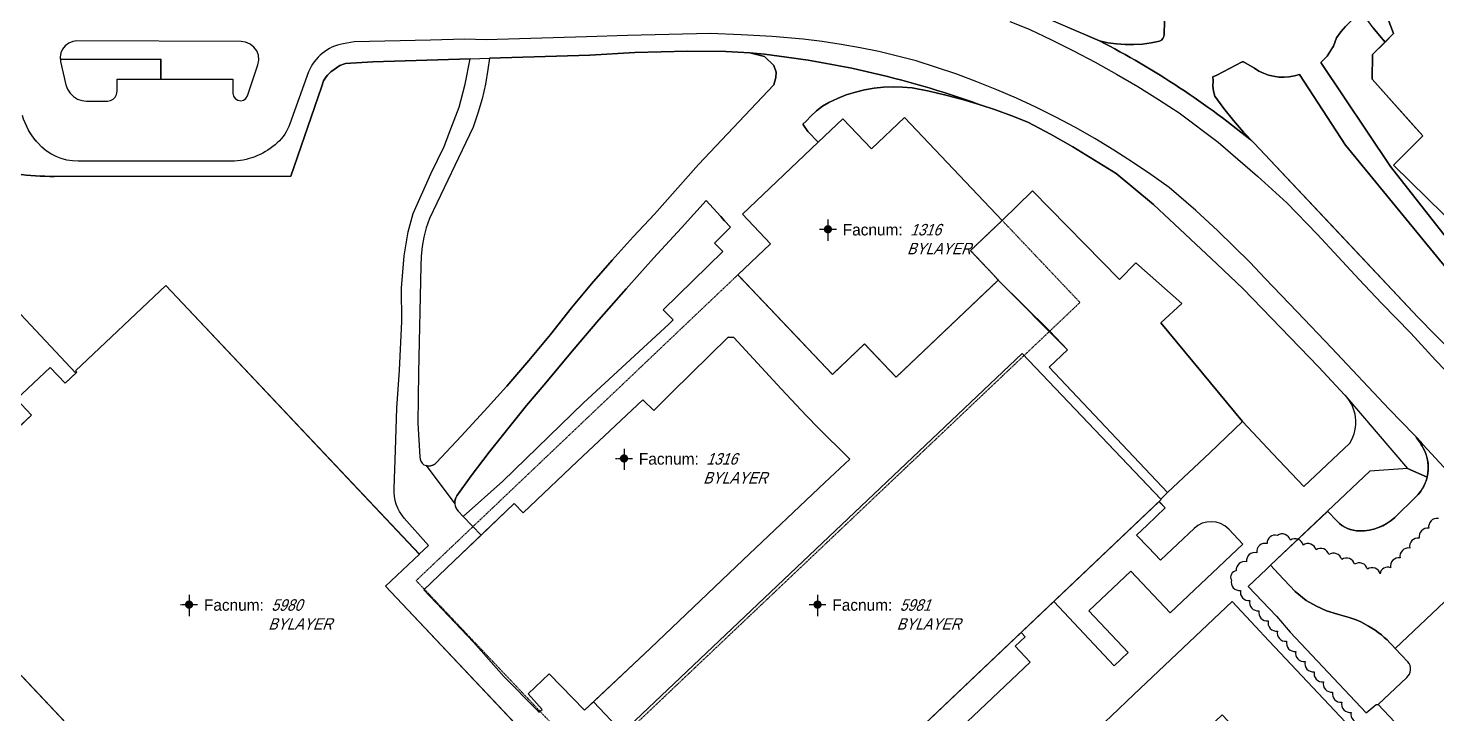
# Model space of a CAD drawing. Header units: inches. Extents: x 1273557 to 1282364, y 239587 to 246310.
# Drawn here: x 1276790 to 1277304, y 243887 to 244137 of the extents above; entities that cross this region are included whole.
import ezdxf
from ezdxf.enums import TextEntityAlignment as Align

# ---------------------------------------------------------------- set-up
doc = ezdxf.new("R2010")
doc.units = ezdxf.units.IN
doc.header["$MEASUREMENT"] = 0
doc.linetypes.add('DASHED2', pattern=[0.375, 0.25, -0.125])
doc.linetypes.add('HIDDEN', pattern=[0.375, 0.25, -0.125])
doc.layers.add('BLDG-DATA', color=159, linetype='DASHED2', lineweight=30)
for name, color, linetype in [('BLDG-UW', 231, 'Continuous'), ('BLDG-UW-UG', 159, 'HIDDEN'), ('GRASS', 3, 'Continuous'), ('PATH', 253, 'Continuous'), ('PATH-ISLAND', 252, 'Continuous'), ('PRKG-UW', 6, 'Continuous'), ('REV-2013', 1, 'Continuous'), ('STREET-UW', 50, 'Continuous'), ('STREET-UW-ISLAND', 20, 'Continuous')]:
    doc.layers.add(name, color=color, linetype=linetype)
doc.styles.add('SS_LITE', font='FRABK.TTF', dxfattribs={"height": 16})

# ---------------------------------------------------------------- blocks, each defined once
blk = doc.blocks.new('*U1')
for p, q in [((-3.08, 0), (3.08, 0)), ((0, 3.55), (0, -4.2))]:
    blk.add_line(p, q)
at = {"const_width": 1.5}
blk.add_lwpolyline([(-0.75, 0, 1), (0.75, 0, 1)], format="xyb", close=True, dxfattribs=at)
at = {"layer": 'BLDG-DATA', "color": 1, "style": 'SS_LITE'}
blk.add_text('Facnum:', height=4.2, dxfattribs=at).set_placement((27.26, -2.25), align=Align.RIGHT)
at = {"layer": 'BLDG-DATA', "color": 7, "style": 'SS_LITE', "oblique": 20, "width": 0.9, "flags": 8}
for tag, p in [('FACNUM', (29.98, -2.25)), ('OBJECT', (28.84, -9.16))]:
    blk.add_attdef(tag, p, '', height=4.2, dxfattribs=at)

msp = doc.modelspace()

# ---------------------------------------------------------------- linework, layer by layer
at = {"layer": 'BLDG-UW'}
msp.add_lwpolyline([(1277324.43, 244214.67), (1277251.2, 244217.06), (1277249.55, 244166.32), (1277276.63, 244165.43), (1277276.63, 244165.43), (1277288.19, 244134.75), (1277288.19, 244134.75), (1277285, 244131.57), (1277280.53, 244127.12), (1277280.4, 244118.11), (1277295.22, 244101.51), (1277298.86, 244097.43), (1277288.11, 244086.77), (1277336.91, 244039.01)], dxfattribs=at)
for points in [[(1277109.75, 244104.15), (1277145.39, 244066.64), (1277133.81, 244055.64), (1277142.12, 244046.9), (1277144.01, 244044.91), (1277106.73, 244009.49), (1277095.2, 244021.63), (1277083.51, 244010.53), (1277049.63, 244046.19), (1277049.02, 244046.83), (1277060.92, 244058.14), (1277050.69, 244068.91), (1277078.3, 244095.14), (1277087.3, 244103.69), (1277097.72, 244092.72)], [(1277006.95, 243879.97), (1277057.4, 243826.45), (1277203.43, 243964.89), (1277152.68, 244018.2)]]:
    msp.add_lwpolyline(points, close=True, dxfattribs=at)
at = {"layer": 'BLDG-UW', "extrusion": (8.49585e-08, -5.94307e-08, 1)}
msp.add_lwpolyline([(1277003.26, 243845.67), (1276982.22, 243825.81), (1276980.19, 243827.96), (1276968.37, 243816.8), (1276970.42, 243814.64), (1276946.09, 243791.67), (1276908.63, 243831.34), (1276879.27, 243803.62), (1276741.52, 243949.53), (1276770.72, 243977.11), (1276771.18, 243976.62), (1276791.39, 243995.7), (1276785.94, 244001.48), (1276798.24, 244013.09), (1276803.69, 244007.31), (1276807.9, 244011.29), (1276807.44, 244011.78), (1276840.41, 244042.9), (1276932.85, 243944.98), (1276920.51, 243933.32), (1277003.26, 243845.67)], close=True, dxfattribs=at)
at = {"layer": 'BLDG-UW-UG'}
msp.add_lwpolyline([(1276931.69, 243935.36), (1276995.68, 243867.87), (1277173.79, 244036.75), (1277145.41, 244066.65), (1277133.83, 244055.65), (1277144.03, 244044.92), (1277106.73, 244009.49), (1277095.2, 244021.63), (1277083.51, 244010.53), (1277049.02, 244046.83)], close=True, dxfattribs=at)
at = {"layer": 'GRASS'}
for points in [[(1277148.47, 244146.04), (1277180.88, 244132.1), (1277183.97, 244131.42), (1277187.11, 244130.96), (1277190.27, 244130.72), (1277193.43, 244130.71), (1277196.59, 244130.92), (1277199.72, 244131.35), (1277202.81, 244132.01), (1277203.48, 244132.39), (1277204.02, 244132.96), (1277204.37, 244133.65), (1277204.51, 244134.42), (1277204.82, 244149.14)], [(1277336.91, 244039.01), (1277288.11, 244086.77), (1277298.86, 244097.43), (1277280.4, 244118.11), (1277280.53, 244127.12), (1277285.04, 244131.6), (1277283.07, 244134.1), (1277280.76, 244136.83), (1277278.75, 244139.55), (1277276.97, 244141.92), (1277275.77, 244141.37), (1277274.57, 244140.82), (1277274.54, 244140.8), (1277272.5, 244139.16), (1277270.61, 244137.34), (1277268.89, 244135.36), (1277267.36, 244133.24), (1277266.21, 244130.16), (1277265.64, 244129.26), (1277263.89, 244126.5), (1277263.11, 244125.71), (1277261.59, 244124.16), (1277287.01, 244086.28), (1277317.67, 244047.27)], [(1277313.8, 244041.48), (1277270.64, 244094.12), (1277253.81, 244119.84), (1277251.98, 244119.31), (1277250.11, 244118.98), (1277248.21, 244118.85), (1277246.3, 244118.91), (1277244.41, 244119.17), (1277242.56, 244119.63), (1277240.76, 244120.28), (1277239.04, 244121.11), (1277237.42, 244122.11), (1277233.45, 244124.49), (1277232.9, 244124.46), (1277223.71, 244119.64), (1277222.26, 244118.98), (1277222.31, 244117.52), (1277222.22, 244115.63), (1277222.45, 244113.75), (1277222.99, 244111.94), (1277226.24, 244107.39), (1277229.72, 244103.01), (1277233.44, 244098.84), (1277237.37, 244094.86), (1277267.24, 244063.06), (1277297.12, 244031.27), (1277309.9, 244018.21)]]:
    msp.add_lwpolyline(points, dxfattribs=at)
for points in [[(1277018.57, 244068.95), (1277034.62, 244087.06), (1277062.15, 244116.09), (1277062.85, 244118.8), (1277062.97, 244120.68), (1277062.17, 244123.08), (1277058.67, 244126.37), (1277053.37, 244127.79), (1277044.63, 244128.23), (1277030.66, 244128.35), (1277011.48, 244127.89), (1276995.06, 244126.92), (1276958.39, 244125.8), (1276957.88, 244121.67), (1276956.93, 244116.32), (1276955.72, 244111.02), (1276954.23, 244105.8), (1276952.48, 244100.66), (1276936.53, 244067.3), (1276935.38, 244063.97), (1276934.48, 244060.56), (1276933.84, 244057.1), (1276933.46, 244053.6), (1276933.34, 244050.08), (1276932.55, 244011.25), (1276932.29, 243992.73), (1276933.06, 243980.46), (1276933.14, 243979.63), (1276933.43, 243978.84), (1276933.9, 243978.16), (1276934.54, 243977.62), (1276935.29, 243977.26), (1276936.11, 243977.1), (1276936.95, 243977.15), (1276937.75, 243977.41), (1276938.47, 243977.86), (1276939.06, 243978.47), (1276948.08, 243988.06), (1276956.5, 243997.07), (1276964.74, 244006.26), (1276972.79, 244015.6), (1276980.67, 244025.11), (1276988.35, 244034.77), (1276995.67, 244043.51), (1277003.15, 244052.13), (1277010.78, 244060.61)], [(1276801.98, 244125.28), (1276802.03, 244124.58), (1276803.94, 244116.1), (1276804.54, 244114.43), (1276805.49, 244113), (1276806.68, 244111.81), (1276808.12, 244110.84), (1276809.79, 244110.37), (1276811.46, 244110.13), (1276819.1, 244110.13), (1276820.18, 244110.37), (1276821.13, 244110.84), (1276821.97, 244111.57), (1276822.44, 244112.52), (1276822.68, 244113.72), (1276822.68, 244118.14), (1276838.57, 244118.14), (1276838.52, 244125.37)], [(1276990.46, 243978.82), (1276970.76, 243960.1), (1276967.49, 243963.49), (1276945.46, 243942.46), (1276934.44, 243932.02), (1276952.61, 243912.94), (1276963.66, 243900.38), (1276975.79, 243888.14), (1276976.47, 243887.41), (1276977.65, 243888.39), (1276972.58, 243894.13), (1276980.25, 243901.42), (1276993.07, 243888.15), (1277017.11, 243910.68), (1277051, 243942.93), (1277080.71, 243971.13), (1277089.86, 243979.68), (1277089.14, 243980.39), (1277078.42, 243990.89), (1277073.99, 243995.46), (1277064.8, 244005.25), (1277047.51, 244023.97), (1277045.43, 244024.07), (1277025.01, 244004.09), (1277018.39, 243997.33), (1277014.34, 244001.2)], [(1277264.42, 243873.91), (1277272.52, 243881.76), (1277240.83, 243915.33), (1277239.56, 243916.83), (1277229.25, 243927.74), (1277193.47, 243893.85), (1277185.31, 243886.13), (1277178.31, 243879.5), (1277167.3, 243869.09), (1277161.22, 243863.41), (1277161.22, 243863.41), (1277169.27, 243854.89), (1277167.77, 243853.47), (1277166.22, 243855.11), (1277162.59, 243851.67), (1277159.63, 243848.87), (1277166.3, 243842.09), (1277163.94, 243839.77), (1277169.94, 243833.67), (1277225.64, 243886.48), (1277249.65, 243861.16)], [(1277061.64, 243830.47), (1277068.45, 243823.25), (1277075.72, 243830.12), (1277080.53, 243825.04), (1277084.16, 243828.47), (1277079.35, 243833.56), (1277082.99, 243836.99), (1277086.62, 243840.43), (1277093.89, 243847.29), (1277098.7, 243842.21), (1277102.33, 243845.64), (1277097.53, 243850.73), (1277112.06, 243864.46), (1277115.7, 243867.9), (1277122.96, 243874.77), (1277127.77, 243869.68), (1277131.41, 243873.11), (1277126.6, 243878.2), (1277134.96, 243886.1), (1277155.67, 243905.67), (1277150.18, 243911.49), (1277153.81, 243914.92), (1277152.35, 243916.47)]]:
    msp.add_lwpolyline(points, close=True, dxfattribs=at)
msp.add_lwpolyline([(1276752.52, 244069.49), (1276807.53, 244010.94), (1276807.9, 244011.29), (1276807.44, 244011.78), (1276840.41, 244042.9), (1276932.83, 243945.01), (1276936.13, 243948.15), (1276927.34, 243958.12, -0.198949), (1276923.63, 243968.96), (1276924.18, 243982.94), (1276924.6, 243998.23), (1276925.66, 244012.02), (1276926.41, 244029.77), (1276926.34, 244041.97), (1276927.34, 244053.69), (1276928.76, 244062.54), (1276930.54, 244069.23), (1276937.05, 244083.65), (1276941.89, 244093.61), (1276944.39, 244100.03), (1276947.39, 244107.97), (1276949.54, 244116.31), (1276951.36, 244125.59), (1276915.87, 244124.51), (1276905.87, 244123.8), (1276903.88, 244123.15), (1276900.59, 244120.75, 0.19788), (1276897.19, 244115.18), (1276885.93, 244082.81), (1276799.76, 244082.69, -0.032029), (1276785.96, 244083.56, 0.063443)], format="xyb", dxfattribs=at)
for points in [[(1277233.06, 243993.31), (1277244.18, 243981.55), (1277255.43, 243969.67), (1277272.18, 243985.49, 0.175202), (1277274.31, 243994.9, 0.162597), (1277270.43, 244003), (1277260.75, 244013.23), (1277233.29, 244041.72), (1277223.7, 244050.82), (1277200.62, 244072.45), (1277186.98, 244083.69), (1277179.12, 244088.67), (1277171.13, 244093.46), (1277163.01, 244098.05), (1277154.76, 244102.44), (1277148.9, 244104.81), (1277142.99, 244106.98), (1277137.01, 244108.96), (1277130.97, 244110.75), (1277124.88, 244112.34), (1277118.74, 244113.73), (1277112.57, 244114.92), (1277109.11, 244115.24), (1277105.63, 244115.32), (1277102.15, 244115.18), (1277098.69, 244114.82), (1277095.26, 244114.23), (1277091.88, 244113.42), (1277088.55, 244112.39), (1277085.3, 244111.14), (1277082.14, 244109.69), (1277079.85, 244108.27), (1277077.71, 244106.65), (1277075.72, 244104.83), (1277073.91, 244102.84), (1277072.69, 244101.76), (1277074.57, 244099.09), (1277078.3, 244095.14), (1277087.3, 244103.69), (1277097.72, 244092.72), (1277109.75, 244104.15), (1277145.39, 244066.64), (1277156.48, 244077.46), (1277188.15, 244045.12), (1277194.13, 244051.21), (1277210.95, 244036.4), (1277203.27, 244029.38)], [(1277008.24, 244041.73), (1276998.35, 244030.42), (1276988.6, 244018.97), (1276979.01, 244007.4), (1276971.95, 243999.13), (1276965.06, 243990.73), (1276958.34, 243982.19), (1276951.79, 243973.52), (1276946.52, 243966.23, 0.3541), (1276947, 243960.71), (1276948.86, 243958.79), (1276963.26, 243971.63), (1276992.77, 244000.1), (1277023.78, 244028.82), (1277025.37, 244030.38), (1277021.8, 244034.02), (1277043.53, 244055.34), (1277040.53, 244058.4), (1277046.38, 244064.14), (1277044.16, 244066.47), (1277042.76, 244068.02), (1277038.65, 244072.58), (1277037.45, 244073.9), (1277028.49, 244063.96), (1277018.29, 244052.91)], [(1277264.05, 243960.62), (1277267.59, 243956.98, 0.19827), (1277275.73, 243953.45, 0.19384), (1277288.63, 243958.4), (1277296.31, 243965.87, 0.14267), (1277300.41, 243973.1), (1277293.3, 243976.21), (1277279.51, 243975.22)], [(1277233.18, 243948.65), (1277228.02, 243954.12, 0.410067), (1277215.38, 243954.38), (1277209.42, 243948.76), (1277203.1, 243942.79), (1277198.77, 243947.37), (1277194.43, 243951.96), (1277198.29, 243955.61), (1277204.88, 243961.83), (1277202.82, 243964.01), (1277202.66, 243964.17), (1277164.2, 243927.71), (1277186.29, 243904.33), (1277191.38, 243909.14), (1277177.02, 243924.33), (1277192.28, 243938.76), (1277206.64, 243923.56)], [(1276748.93, 243941.68), (1276735.49, 243929.11), (1276738.01, 243927.12, 0.008795), (1276761.48, 243909.24, -0.06), (1276782.2, 243889.8, 0.024106), (1276794.17, 243876.84, -0.059127), (1276811.24, 243855.53), (1276812.58, 243853.98), (1276819.39, 243845.29), (1276831.58, 243829.89), (1276842.66, 243815.7), (1276845.68, 243812.11), (1276853.89, 243803.34), (1276860.42, 243796.95), (1276870, 243806.19), (1276869.31, 243806.94), (1276872.87, 243810.41)], [(1277250.49, 243916.51), (1277278.22, 243887.14), (1277281.8, 243890.26), (1277282.51, 243890.23), (1277292.99, 243900.03, 0.421655), (1277293.35, 243905.76), (1277288.8, 243910.64), (1277287.8, 243911.71, 0.080502), (1277279.03, 243918.77), (1277276.25, 243920.35), (1277274.49, 243921.03), (1277271.97, 243921.91), (1277267.66, 243923.17), (1277263.74, 243924.37), (1277260.08, 243926.04), (1277256.33, 243928.11), (1277252.22, 243931.45), (1277246.21, 243937.89), (1277243.26, 243940.97), (1277243.15, 243940.88), (1277241.77, 243939.57), (1277235.1, 243933.25), (1277245.41, 243922.37)]]:
    msp.add_lwpolyline(points, format="xyb", close=True, dxfattribs=at)
at = {"layer": 'PATH'}
for points in [[(1277280.76, 244136.83), (1277283.07, 244134.1), (1277285.04, 244131.6), (1277288.19, 244134.75), (1277276.88, 244164.75)], [(1277148.21, 244139.2), (1277155.28, 244136.31), (1277163.38, 244132.51), (1277171.39, 244128.52), (1277179.31, 244124.34), (1277187.12, 244119.98), (1277194.83, 244115.44), (1277202.44, 244110.72), (1277209.93, 244105.82), (1277224.17, 244095.2), (1277238.58, 244082.73), (1277249.27, 244073.06), (1277260.27, 244061.62), (1277275.56, 244045.15), (1277283.74, 244036.52), (1277294.41, 244025.59), (1277303.5, 244015.7), (1277317.21, 244001.5)], [(1277317.67, 244047.27), (1277287.01, 244086.28), (1277261.59, 244124.16), (1277263.89, 244126.5), (1277266.21, 244130.16), (1277267.36, 244133.24), (1277268.89, 244135.36), (1277270.61, 244137.34)], [(1276752.52, 244069.49), (1276807.53, 244010.94), (1276803.69, 244007.31), (1276798.24, 244013.09), (1276785.94, 244001.48), (1276791.39, 243995.7), (1276787.86, 243992.37)], [(1277272.52, 243881.76), (1277240.83, 243915.33), (1277239.56, 243916.83), (1277229.25, 243927.74), (1277193.47, 243893.85), (1277185.31, 243886.13)]]:
    msp.add_lwpolyline(points, dxfattribs=at)
for points in [[(1277204.82, 244149.14), (1277204.51, 244134.42), (1277204.37, 244133.65), (1277204.02, 244132.96), (1277203.48, 244132.39), (1277202.81, 244132.01), (1277199.72, 244131.35), (1277196.59, 244130.92), (1277193.43, 244130.71), (1277190.27, 244130.72), (1277187.11, 244130.96), (1277183.97, 244131.42), (1277180.88, 244132.1, -0.054291), (1277237.37, 244094.86), (1277233.44, 244098.84), (1277229.72, 244103.01), (1277226.24, 244107.39), (1277222.99, 244111.94), (1277222.45, 244113.75), (1277222.22, 244115.63), (1277222.31, 244117.52), (1277222.26, 244118.98), (1277223.71, 244119.64), (1277232.9, 244124.46), (1277233.45, 244124.49), (1277237.42, 244122.11), (1277239.04, 244121.11), (1277240.76, 244120.28), (1277242.56, 244119.63), (1277244.41, 244119.17), (1277246.3, 244118.91), (1277248.21, 244118.85), (1277250.11, 244118.98), (1277251.98, 244119.31), (1277253.81, 244119.84), (1277270.64, 244094.12), (1277313.8, 244041.48)], [(1277309.9, 244018.21), (1277297.12, 244031.27), (1277237.37, 244094.86, 0.054291), (1277180.88, 244132.1), (1277147.6, 244146.38)], [(1276785.96, 244083.56, 0.032029), (1276799.76, 244082.69), (1276885.93, 244082.81), (1276897.19, 244115.18, -0.19788), (1276900.59, 244120.75), (1276903.88, 244123.15), (1276905.87, 244123.8), (1276915.87, 244124.51), (1276951.36, 244125.59), (1276958.39, 244125.8), (1276995.06, 244126.92), (1277011.48, 244127.89), (1277030.66, 244128.35), (1277044.63, 244128.23), (1277053.37, 244127.79), (1277053.37, 244127.79, -0.061614), (1277137.01, 244108.96), (1277142.99, 244106.98), (1277148.9, 244104.81), (1277154.76, 244102.44), (1277163.01, 244098.05), (1277171.13, 244093.46), (1277179.12, 244088.67), (1277186.98, 244083.69), (1277200.62, 244072.45), (1277223.7, 244050.82), (1277233.29, 244041.72), (1277260.75, 244013.23), (1277270.43, 244003, -0.031077), (1277270.43, 244003), (1277293.3, 243976.21), (1277300.41, 243973.1, 0.18921), (1277298.88, 243983.85, 0.031434), (1277296.22, 243987.92), (1277295.69, 243988.49), (1277286.51, 243997.8), (1277265.53, 244020.15), (1277252.96, 244033.3), (1277241.31, 244045.42), (1277235.69, 244051.39), (1277224.02, 244062.84), (1277216.08, 244070.28), (1277206.27, 244078.6), (1277199.69, 244083.35), (1277192.98, 244087.92), (1277186.16, 244092.31), (1277179.21, 244096.51), (1277172.16, 244100.52), (1277165, 244104.33), (1277157.74, 244107.95), (1277150.64, 244111.22), (1277143.45, 244114.3), (1277136.19, 244117.2), (1277128.86, 244119.91), (1277121.47, 244122.43), (1277114.01, 244124.76), (1277107.24, 244126.57), (1277100.42, 244128.18), (1277093.57, 244129.6), (1277086.67, 244130.82), (1277079.75, 244131.85), (1277072.81, 244132.68), (1277061.54, 244133.63), (1277050.24, 244134.32), (1277038.93, 244134.76), (1277038.93, 244134.76), (1277023.84, 244134.47), (1277008.79, 244134.06), (1276993.78, 244133.54), (1276993.78, 244133.54), (1276981.62, 244133.16), (1276969.42, 244132.81), (1276957.19, 244132.51), (1276957.19, 244132.51), (1276949.42, 244132.68), (1276936.91, 244132.33), (1276920.31, 244131.97), (1276909.1, 244131.79), (1276909.1, 244131.79), (1276905.03, 244131.04, 0.255268), (1276892.44, 244120.79), (1276885.62, 244101.8, -0.122552), (1276881.04, 244094.93, -0.168558), (1276865.42, 244088.23), (1276828.72, 244088.29), (1276808.44, 244088.23, -0.215979), (1276793.67, 244094.87, -0.06832), (1276789.59, 244100.99)], [(1277002.89, 243846.06), (1276920.51, 243933.32), (1276932.85, 243944.98), (1276932.83, 243945.01), (1276936.13, 243948.15), (1276927.34, 243958.12, -0.198949), (1276923.63, 243968.96), (1276924.18, 243982.94), (1276924.6, 243998.23), (1276925.66, 244012.02), (1276926.41, 244029.77), (1276926.34, 244041.97), (1276927.34, 244053.69), (1276928.76, 244062.54), (1276930.54, 244069.23), (1276937.05, 244083.65), (1276941.89, 244093.61), (1276944.39, 244100.03), (1276947.39, 244107.97), (1276949.54, 244116.31), (1276951.36, 244125.59), (1276958.39, 244125.8), (1276957.88, 244121.67), (1276956.93, 244116.32), (1276955.72, 244111.02), (1276954.23, 244105.8), (1276952.48, 244100.66), (1276936.53, 244067.3), (1276935.38, 244063.97), (1276934.48, 244060.56), (1276933.84, 244057.1), (1276933.46, 244053.6), (1276933.34, 244050.08), (1276932.55, 244011.25), (1276932.29, 243992.73), (1276933.06, 243980.46), (1276933.14, 243979.63), (1276933.43, 243978.84), (1276933.9, 243978.16), (1276934.54, 243977.62), (1276935.29, 243977.26), (1276945.78, 243963.38, 0.171823), (1276947, 243960.71), (1276948.86, 243958.79), (1276955.44, 243951.98), (1276945.46, 243942.46), (1276934.44, 243932.02), (1276952.61, 243912.94), (1276963.66, 243900.38), (1276975.79, 243888.14), (1276976.47, 243887.41), (1276977.65, 243888.39), (1276972.58, 243894.13), (1276980.25, 243901.42), (1276993.07, 243888.15), (1276996.34, 243891.22), (1277006.95, 243879.97)], [(1277134.96, 243886.1), (1277155.67, 243905.67), (1277150.18, 243911.49), (1277153.81, 243914.92), (1277152.35, 243916.47), (1277164.2, 243927.71), (1277186.29, 243904.33), (1277191.38, 243909.14), (1277177.02, 243924.33), (1277192.28, 243938.76), (1277206.64, 243923.56), (1277233.18, 243948.65), (1277228.02, 243954.12, 0.410067), (1277215.38, 243954.38), (1277209.42, 243948.76), (1277203.1, 243942.79), (1277198.77, 243947.37), (1277194.43, 243951.96), (1277198.29, 243955.61), (1277204.88, 243961.83), (1277202.66, 243964.17), (1277203.43, 243964.89), (1277203.24, 243965.1), (1277205.75, 243967.47), (1277221.09, 243981.99), (1277233.06, 243993.31), (1277244.18, 243981.55), (1277255.43, 243969.67), (1277272.18, 243985.49, 0.175202), (1277274.31, 243994.9, 0.162597), (1277270.43, 244003), (1277293.3, 243976.21), (1277279.51, 243975.22), (1277264.05, 243960.62), (1277243.15, 243940.88), (1277241.77, 243939.57), (1277235.1, 243933.25), (1277245.41, 243922.37), (1277250.49, 243916.51), (1277278.22, 243887.14), (1277281.8, 243890.26), (1277282.51, 243890.23), (1277331.69, 243838.2)], [(1276782.2, 243889.8, 0.024106), (1276794.17, 243876.84, -0.059127)]]:
    msp.add_lwpolyline(points, format="xyb", dxfattribs=at)
msp.add_lwpolyline([(1276807.88, 244132.11), (1276806.45, 244131.88), (1276805.01, 244131.28), (1276803.7, 244130.32), (1276802.75, 244129.01), (1276802.15, 244127.69), (1276801.91, 244126.14), (1276801.98, 244125.28), (1276838.52, 244125.37), (1276838.57, 244118.14), (1276864.83, 244118.14), (1276864.83, 244113), (1276865.07, 244111.93), (1276865.67, 244111.08), (1276866.62, 244110.49), (1276867.7, 244110.25), (1276868.77, 244110.49), (1276869.6, 244111.08), (1276870.2, 244112.04), (1276873.91, 244123.39), (1276874.27, 244125.07), (1276874.15, 244126.86), (1276873.55, 244128.41), (1276872.48, 244129.84), (1276871.16, 244130.91), (1276869.49, 244131.64), (1276867.81, 244131.88)], close=True, dxfattribs=at)
msp.add_lwpolyline([(1277053.37, 244127.79), (1277058.67, 244126.37), (1277062.17, 244123.08), (1277062.97, 244120.68), (1277062.85, 244118.8), (1277062.15, 244116.09), (1277034.62, 244087.06), (1277018.57, 244068.95), (1277010.78, 244060.61), (1277003.15, 244052.13), (1276995.67, 244043.51), (1276988.35, 244034.77), (1276980.67, 244025.11), (1276972.79, 244015.6), (1276964.74, 244006.26), (1276956.5, 243997.07), (1276948.08, 243988.06), (1276939.06, 243978.47), (1276938.47, 243977.86), (1276937.75, 243977.41), (1276936.95, 243977.15), (1276936.11, 243977.1), (1276935.29, 243977.26), (1276945.78, 243963.38, -0.171823), (1276946.52, 243966.23), (1276951.79, 243973.52), (1276958.34, 243982.19), (1276965.06, 243990.73), (1276971.95, 243999.13), (1276979.01, 244007.4), (1276988.6, 244018.97), (1276998.35, 244030.42), (1277008.24, 244041.73), (1277018.29, 244052.91), (1277028.49, 244063.96), (1277037.45, 244073.9), (1277038.65, 244072.58), (1277042.76, 244068.02), (1277044.16, 244066.47), (1277046.38, 244064.14), (1277040.53, 244058.4), (1277043.53, 244055.34), (1277021.8, 244034.02), (1277025.37, 244030.38), (1277023.78, 244028.82), (1276992.77, 244000.1), (1276963.26, 243971.63), (1276948.86, 243958.79), (1276955.44, 243951.98), (1276967.49, 243963.49), (1276970.76, 243960.1), (1276990.46, 243978.82), (1277014.34, 244001.2), (1277018.39, 243997.33), (1277025.01, 244004.09), (1277045.43, 244024.07), (1277047.51, 244023.97), (1277064.8, 244005.25), (1277073.99, 243995.46), (1277078.42, 243990.89), (1277089.14, 243980.39), (1277089.86, 243979.68), (1277080.71, 243971.13), (1277051, 243942.93), (1277017.11, 243910.68), (1276996.34, 243891.22), (1277006.95, 243879.97), (1277152.68, 244018.2), (1277203.24, 243965.1), (1277205.75, 243967.47), (1277162.61, 244013.14), (1277169.26, 244019.42), (1277144.01, 244044.91), (1277106.73, 244009.49), (1277095.2, 244021.63), (1277083.51, 244010.53), (1277049.02, 244046.83), (1277060.92, 244058.14), (1277050.69, 244068.91), (1277078.3, 244095.14), (1277074.57, 244099.09), (1277072.69, 244101.76), (1277073.91, 244102.84), (1277075.72, 244104.83), (1277077.71, 244106.65), (1277079.85, 244108.27), (1277082.14, 244109.69), (1277085.3, 244111.14), (1277088.55, 244112.39), (1277091.88, 244113.42), (1277095.26, 244114.23), (1277098.69, 244114.82), (1277102.15, 244115.18), (1277105.63, 244115.32), (1277109.11, 244115.24), (1277112.57, 244114.92), (1277118.74, 244113.73), (1277124.88, 244112.34), (1277130.97, 244110.75), (1277137.01, 244108.96, 0.061614)], format="xyb", close=True, dxfattribs=at)
at = {"layer": 'PATH-ISLAND'}
msp.add_lwpolyline([(1276935.29, 243977.26), (1276936.11, 243977.1), (1276936.95, 243977.15), (1276937.75, 243977.41), (1276938.47, 243977.86), (1276939.06, 243978.47), (1276948.08, 243988.06), (1276956.5, 243997.07), (1276964.74, 244006.26), (1276972.79, 244015.6), (1276980.67, 244025.11), (1276988.35, 244034.77), (1276995.67, 244043.51), (1277003.15, 244052.13), (1277010.78, 244060.61), (1277018.57, 244068.95), (1277034.62, 244087.06), (1277062.15, 244116.09), (1277062.85, 244118.8), (1277062.97, 244120.68), (1277062.17, 244123.08), (1277058.67, 244126.37), (1277053.37, 244127.79)], dxfattribs=at)
at = {"layer": 'PRKG-UW'}
msp.add_lwpolyline([(1277392.51, 243833.99), (1277386.51, 243833.11), (1277367.88, 243830.04, -0.290599), (1277363.83, 243831.17), (1277361.38, 243833.91, 0.279055), (1277356.76, 243833.85), (1277345.65, 243823.43), (1277282.51, 243890.23), (1277292.99, 243900.03, 0.421655), (1277293.35, 243905.76), (1277288.8, 243910.64), (1277306.74, 243927.58, 0.022245), (1277307.37, 243926.87), (1277310.82, 243923.32), (1277322.61, 243910.94, 0.361372), (1277327.28, 243911.18), (1277335.35, 243918.65), (1277387.69, 243863.19), (1277377.28, 243853.14, 0.709666), (1277380.97, 243845.99), (1277390.31, 243847.3)], format="xyb", close=True, dxfattribs=at)
at = {"layer": 'REV-2013'}
msp.add_lwpolyline([(1277304.49, 243958, 0.520567), (1277301.01, 243954.42, 0.520567), (1277297.52, 243950.83, 0.520567), (1277294.04, 243947.24, 0.520567), (1277290.55, 243943.66, 0.520567), (1277287.07, 243940.07, 0.520567), (1277283.29, 243937.8, 0.520567), (1277278.61, 243939.56, 0.520567), (1277273.93, 243941.31, 0.520567), (1277269.24, 243943.07, 0.520567), (1277264.56, 243944.82, 0.520567), (1277259.88, 243946.58, 0.520567), (1277255.2, 243948.33, 0.520567), (1277250.52, 243950.09, 0.520567), (1277245.83, 243951.84, 0.520567), (1277242.03, 243948.85, 0.520567), (1277238.28, 243945.54, 0.520567), (1277234.54, 243942.23, 0.520567), (1277230.8, 243938.91, 0.520567), (1277229, 243935.49, 0.520567), (1277232.36, 243931.79, 0.520567), (1277235.72, 243928.08, 0.520567), (1277239.08, 243924.38, 0.520567), (1277242.44, 243920.67, 0.520567), (1277245.79, 243916.97, 0.520567), (1277249.15, 243913.26, 0.520567), (1277252.51, 243909.56, 0.520567), (1277255.87, 243905.85, 0.520567), (1277259.22, 243902.15, 0.520567), (1277262.58, 243898.44, 0.520567), (1277265.94, 243894.74, 0.520567), (1277269.3, 243891.04, 0.520567), (1277272.66, 243887.33, 0.520567), (1277276.01, 243883.63, 0.520567)], format="xyb", dxfattribs=at)
at = {"layer": 'STREET-UW'}
msp.add_lwpolyline([(1277148.21, 244139.2), (1277155.28, 244136.31), (1277163.38, 244132.51), (1277171.39, 244128.52), (1277179.31, 244124.34), (1277187.12, 244119.98), (1277194.83, 244115.44), (1277202.44, 244110.72), (1277209.93, 244105.82), (1277224.17, 244095.2), (1277238.58, 244082.73), (1277249.27, 244073.06), (1277260.27, 244061.62), (1277275.56, 244045.15), (1277283.74, 244036.52), (1277294.41, 244025.59), (1277303.5, 244015.7), (1277317.28, 244001.43)], dxfattribs=at)
for points in [[(1277317.25, 243965.2), (1277299, 243984.9), (1277298.17, 243985.8), (1277296.22, 243987.92), (1277295.69, 243988.49), (1277286.51, 243997.8), (1277265.53, 244020.15), (1277252.96, 244033.3), (1277241.31, 244045.42), (1277235.69, 244051.39), (1277224.02, 244062.84), (1277216.08, 244070.28), (1277206.27, 244078.6), (1277199.69, 244083.35), (1277192.98, 244087.92), (1277186.16, 244092.31), (1277179.21, 244096.51), (1277172.16, 244100.52), (1277165, 244104.33), (1277157.74, 244107.95), (1277150.64, 244111.22), (1277143.45, 244114.3), (1277136.19, 244117.2), (1277128.86, 244119.91), (1277121.47, 244122.43), (1277114.01, 244124.76), (1277107.24, 244126.57), (1277100.42, 244128.18), (1277093.57, 244129.6), (1277086.67, 244130.82), (1277079.75, 244131.85), (1277072.81, 244132.68), (1277061.54, 244133.63), (1277050.24, 244134.32), (1277038.93, 244134.76), (1277038.93, 244134.76), (1277023.84, 244134.47), (1277008.79, 244134.06), (1276993.78, 244133.54), (1276993.78, 244133.54), (1276981.62, 244133.16), (1276969.42, 244132.81), (1276957.19, 244132.51), (1276957.19, 244132.51), (1276949.42, 244132.68), (1276936.91, 244132.33), (1276920.31, 244131.97), (1276909.1, 244131.79), (1276909.1, 244131.79), (1276905.03, 244131.04, 0.255268), (1276892.44, 244120.79), (1276885.62, 244101.8, -0.122552), (1276881.04, 244094.93, -0.168558), (1276865.42, 244088.23), (1276828.72, 244088.29), (1276808.44, 244088.23, -0.215979), (1276793.67, 244094.87, -0.107793), (1276788.06, 244104.94)], [(1277317.25, 243965.2), (1277299, 243984.9), (1277298.17, 243985.8), (1277296.22, 243987.92, -0.031434), (1277298.88, 243983.85, -0.341088), (1277296.31, 243965.87), (1277288.63, 243958.4, -0.193299), (1277275.77, 243953.45, -0.19913), (1277267.59, 243956.98), (1277264.05, 243960.62), (1277264.01, 243960.58), (1277243.26, 243940.97), (1277246.21, 243937.89), (1277252.22, 243931.45), (1277256.33, 243928.11), (1277260.08, 243926.04), (1277263.74, 243924.37), (1277267.66, 243923.17), (1277271.97, 243921.91), (1277274.49, 243921.03), (1277276.25, 243920.35), (1277279.03, 243918.77, -0.080502), (1277287.8, 243911.71), (1277288.8, 243910.64), (1277306.74, 243927.58, -0.410194)]]:
    msp.add_lwpolyline(points, format="xyb", dxfattribs=at)
msp.add_lwpolyline([(1277205.75, 243967.47), (1277221.09, 243981.99), (1277233.06, 243993.31), (1277203.27, 244029.38), (1277210.95, 244036.4), (1277194.13, 244051.21), (1277188.15, 244045.12), (1277156.48, 244077.46), (1277145.39, 244066.64), (1277133.81, 244055.64), (1277142.12, 244046.9), (1277144.01, 244044.91), (1277162.63, 244026.43), (1277169.26, 244019.42), (1277162.61, 244013.14)], close=True, dxfattribs=at)
at = {"layer": 'STREET-UW-ISLAND'}
msp.add_lwpolyline([(1276807.88, 244132.11), (1276806.45, 244131.88), (1276805.01, 244131.28), (1276803.7, 244130.32), (1276802.75, 244129.01), (1276802.15, 244127.69), (1276801.91, 244126.14), (1276802.03, 244124.58), (1276803.94, 244116.1), (1276804.54, 244114.43), (1276805.49, 244113), (1276806.68, 244111.81), (1276808.12, 244110.84), (1276809.79, 244110.37), (1276811.46, 244110.13), (1276819.1, 244110.13), (1276820.18, 244110.37), (1276821.13, 244110.84), (1276821.97, 244111.57), (1276822.44, 244112.52), (1276822.68, 244113.72), (1276822.68, 244118.14), (1276864.83, 244118.14), (1276864.83, 244113), (1276865.07, 244111.93), (1276865.67, 244111.08), (1276866.62, 244110.49), (1276867.7, 244110.25), (1276868.77, 244110.49), (1276869.6, 244111.08), (1276870.2, 244112.04), (1276873.91, 244123.39), (1276874.27, 244125.07), (1276874.15, 244126.86), (1276873.55, 244128.41), (1276872.48, 244129.84), (1276871.16, 244130.91), (1276869.49, 244131.64), (1276867.81, 244131.88)], close=True, dxfattribs=at)

# ---------------------------------------------------------------- block references
at = {"layer": 'BLDG-DATA'}
ref = msp.add_blockref('*U1', (1277081.86, 244063.42), dxfattribs=at)
ref.add_attrib('FACNUM', '1316', (1277111.84, 244061.17), dxfattribs={"color": 7, "height": 4.2, "style": 'SS_LITE', "oblique": 20, "width": 0.9})
ref.add_attrib('OBJECT', 'BYLAYER', (1277110.69, 244054.26), dxfattribs={"color": 7, "height": 4.2, "style": 'SS_LITE', "oblique": 20, "width": 0.9})
ref = msp.add_blockref('*U1', (1277007.51, 243979.88), dxfattribs=at)
ref.add_attrib('FACNUM', '1316', (1277037.49, 243977.63), dxfattribs={"color": 7, "height": 4.2, "style": 'SS_LITE', "oblique": 20, "width": 0.9})
ref.add_attrib('OBJECT', 'BYLAYER', (1277036.35, 243970.72), dxfattribs={"color": 7, "height": 4.2, "style": 'SS_LITE', "oblique": 20, "width": 0.9})
ref = msp.add_blockref('*U1', (1276848.87, 243926.62), dxfattribs=at)
ref.add_attrib('FACNUM', '5980', (1276878.85, 243924.37), dxfattribs={"color": 7, "height": 4.2, "style": 'SS_LITE', "oblique": 20, "width": 0.9})
ref.add_attrib('OBJECT', 'BYLAYER', (1276877.7, 243917.46), dxfattribs={"color": 7, "height": 4.2, "style": 'SS_LITE', "oblique": 20, "width": 0.9})
ref = msp.add_blockref('*U1', (1277078.07, 243926.62), dxfattribs=at)
ref.add_attrib('FACNUM', '5981', (1277108.05, 243924.37), dxfattribs={"color": 7, "height": 4.2, "style": 'SS_LITE', "oblique": 20, "width": 0.9})
ref.add_attrib('OBJECT', 'BYLAYER', (1277106.91, 243917.46), dxfattribs={"color": 7, "height": 4.2, "style": 'SS_LITE', "oblique": 20, "width": 0.9})

doc.saveas('drawing.dxf')
